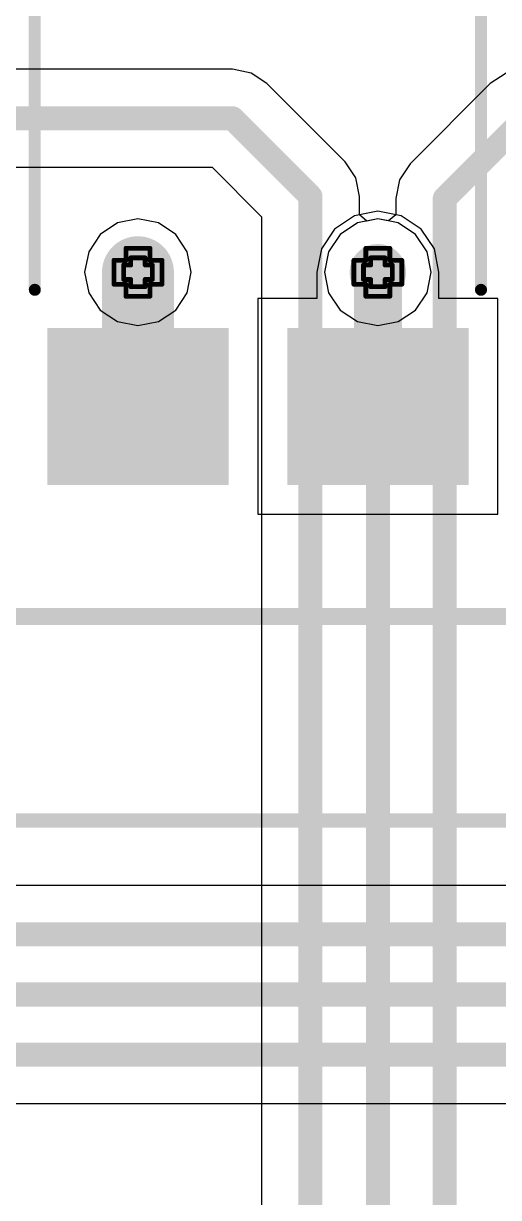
# Model space of a CAD drawing. Header units: inches. Extents: x 0 to 198, y 0 to 199.
# Drawn here: x 2.2176 to 2.4156, y 3.3604 to 3.8495 of the extents above; entities that cross this region are included whole.
import ezdxf

# ---------------------------------------------------------------- set-up
doc = ezdxf.new("R2010")
doc.units = ezdxf.units.IN
doc.header["$MEASUREMENT"] = 0
for name, color, linetype in [('Bottom Layer', 5, 'Continuous'), ('Drill Drawing', 1, 'Continuous'), ('Layer 1', 16, 'Continuous'), ('Layer 2', 76, 'Continuous'), ('Top Layer', 1, 'Continuous'), ('Top Overlay', 2, 'Continuous'), ('Top Paste', 8, 'Continuous'), ('Top Solder', 216, 'Continuous'), ('Via Holes', 16, 'Continuous')]:
    doc.layers.add(name, color=color, linetype=linetype)

# ---------------------------------------------------------------- blocks, each defined once
blk = doc.blocks.new('SFH617A_2X009T_41')
at = {"layer": 'Top Layer'}
for points in [[(-0.21752, 0.08504), (-0.15768, 0.08504), (-0.15768, 0.01496), (-0.21752, 0.01496)], [(0.15768, 0.08504), (0.21752, 0.08504), (0.21752, 0.01496), (0.15768, 0.01496)], [(-0.21752, -0.01496), (-0.15768, -0.01496), (-0.15768, -0.08504), (-0.21752, -0.08504)], [(0.15768, -0.01496), (0.21752, -0.01496), (0.21752, -0.08504), (0.15768, -0.08504)]]:
    blk.add_hatch(color=1, dxfattribs=at).paths.add_polyline_path(points)
at = {"layer": 'Top Paste'}
for points in [[(-0.21752, 0.08504), (-0.15768, 0.08504), (-0.15768, 0.01496), (-0.21752, 0.01496)], [(0.15768, 0.08504), (0.21752, 0.08504), (0.21752, 0.01496), (0.15768, 0.01496)], [(-0.21752, -0.01496), (-0.15768, -0.01496), (-0.15768, -0.08504), (-0.21752, -0.08504)], [(0.15768, -0.01496), (0.21752, -0.01496), (0.21752, -0.08504), (0.15768, -0.08504)]]:
    blk.add_hatch(color=8, dxfattribs=at).paths.add_polyline_path(points)
at = {"layer": 'Top Solder'}
for points in [[(-0.22027, 0.08779), (-0.15492, 0.08779), (-0.15492, 0.0122), (-0.22027, 0.0122)], [(0.15492, 0.08779), (0.22028, 0.08779), (0.22028, 0.0122), (0.15492, 0.0122)], [(-0.22027, -0.01221), (-0.15492, -0.01221), (-0.15492, -0.0878), (-0.22027, -0.0878)], [(0.15492, -0.01221), (0.22028, -0.01221), (0.22028, -0.0878), (0.15492, -0.0878)]]:
    blk.add_hatch(color=216, dxfattribs=at).paths.add_polyline_path(points)
at = {"layer": 'Top Overlay'}
for points in [[(0.139, 0.093, 0.005, 0.005, 0), (-0.125, 0.093, 0.005, 0.005, 0)], [(-0.2286, 0.046, 0.005, 0.005, 0), (-0.2286, 0.056, 0.005, 0.005, 0)], [(-0.2236, 0.051, 0.005, 0.005, 0), (-0.2286, 0.056, 0.005, 0.005, 0)], [(-0.2286, 0.046, 0.005, 0.005, 0), (-0.2236, 0.051, 0.005, 0.005, 0)], [(0.139, -0.093, 0.005, 0.005, 0), (-0.125, -0.093, 0.005, 0.005, 0)]]:
    blk.add_lwpolyline(points, format="xyseb", dxfattribs=at)
for points in [[(-0.12625, 0.093, 0.0025, 0.0025, 1), (-0.12375, 0.093, 0.0025, 0.0025, 1)], [(0.13775, 0.093, 0.0025, 0.0025, 1), (0.14025, 0.093, 0.0025, 0.0025, 1)], [(-0.22985, 0.056, 0.0025, 0.0025, 1), (-0.22735, 0.056, 0.0025, 0.0025, 1)], [(-0.22985, 0.056, 0.0025, 0.0025, 1), (-0.22735, 0.056, 0.0025, 0.0025, 1)], [(-0.22485, 0.051, 0.0025, 0.0025, 1), (-0.22235, 0.051, 0.0025, 0.0025, 1)], [(-0.22485, 0.051, 0.0025, 0.0025, 1), (-0.22235, 0.051, 0.0025, 0.0025, 1)], [(-0.22985, 0.046, 0.0025, 0.0025, 1), (-0.22735, 0.046, 0.0025, 0.0025, 1)], [(-0.22985, 0.046, 0.0025, 0.0025, 1), (-0.22735, 0.046, 0.0025, 0.0025, 1)], [(-0.12625, -0.093, 0.0025, 0.0025, 1), (-0.12375, -0.093, 0.0025, 0.0025, 1)], [(0.13775, -0.093, 0.0025, 0.0025, 1), (0.14025, -0.093, 0.0025, 0.0025, 1)]]:
    blk.add_lwpolyline(points, format="xyseb", close=True, dxfattribs=at)
blk = doc.blocks.new('CR2032_BS_6_1_232')
at = {"layer": 'Top Overlay'}
blk.add_lwpolyline([(0.43177, -0.31614, 0.006, 0.006, 0), (-0.44431, -0.31614, 0.006, 0.006, 0)], format="xyseb", dxfattribs=at)

msp = doc.modelspace()

# ---------------------------------------------------------------- hatches: boundary and pattern name
at = {"layer": 'Bottom Layer'}
h = msp.add_hatch(color=5, dxfattribs=at)
edge = h.paths.add_edge_path()
edge.add_arc((2.26531, 3.74584), 0.01181, 0, 360)
h = msp.add_hatch(color=5, dxfattribs=at)
edge = h.paths.add_edge_path()
edge.add_arc((2.36531, 3.74584), 0.01181, 0, 360)
at = {"layer": 'Layer 1'}
h = msp.add_hatch(color=16, dxfattribs=at)
edge = h.paths.add_edge_path()
edge.add_arc((2.26531, 3.74584), 0.01181, 0, 360)
h = msp.add_hatch(color=16, dxfattribs=at)
edge = h.paths.add_edge_path()
edge.add_arc((2.36531, 3.74584), 0.01181, 0, 360)
at = {"layer": 'Layer 2'}
h = msp.add_hatch(color=76, dxfattribs=at)
edge = h.paths.add_edge_path()
edge.add_arc((2.26531, 3.74584), 0.01181, 0, 360)
h = msp.add_hatch(color=76, dxfattribs=at)
edge = h.paths.add_edge_path()
edge.add_arc((2.36531, 3.74584), 0.01181, 0, 360)
at = {"layer": 'Top Layer'}
h = msp.add_hatch(color=1, dxfattribs=at)
edge = h.paths.add_edge_path()
edge.add_arc((2.26531, 3.74584), 0.01181, 0, 360)
h = msp.add_hatch(color=1, dxfattribs=at)
edge = h.paths.add_edge_path()
edge.add_arc((2.36531, 3.74584), 0.01181, 0, 360)
at = {"layer": 'Via Holes'}
h = msp.add_hatch(color=7, dxfattribs=at)
edge = h.paths.add_edge_path()
edge.add_arc((2.26531, 3.74584), 0.00591, 0, 360)
h = msp.add_hatch(color=7, dxfattribs=at)
edge = h.paths.add_edge_path()
edge.add_arc((2.36531, 3.74584), 0.00591, 0, 360)

# ---------------------------------------------------------------- linework, layer by layer
at = {"layer": 'Bottom Layer'}
for p, q in [((2.30465, 3.83039), (2.17405, 3.83039)), ((2.31245, 3.82884), (2.30465, 3.83039)), ((2.31906, 3.82442), (2.31245, 3.82884)), ((2.35165, 3.79184), (2.31906, 3.82442)), ((2.4122, 3.82442), (2.37877, 3.79099)), ((2.41881, 3.82884), (2.4122, 3.82442)), ((2.35607, 3.78522), (2.35165, 3.79184)), ((2.37877, 3.79099), (2.37435, 3.78438)), ((2.17769, 3.78961), (2.2962, 3.78961)), ((2.2962, 3.78961), (2.31684, 3.76897)), ((2.35762, 3.77742), (2.35607, 3.78522)), ((2.37435, 3.78438), (2.3728, 3.77657)), ((2.35762, 3.7697), (2.35762, 3.77742)), ((2.3728, 3.77657), (2.3728, 3.76974)), ((2.31684, 3.76897), (2.31684, 2.40028)), ((2.36071, 3.76716), (2.35762, 3.7697)), ((2.36531, 3.76808), (2.36071, 3.76716)), ((2.36971, 3.7672), (2.36531, 3.76808)), ((2.3728, 3.76974), (2.36971, 3.7672))]:
    msp.add_line(p, q, dxfattribs=at)
for points in [[(2.16531, 3.81, 0.01, 0.01, 0), (2.30465, 3.81, 0.01, 0.01, 0)], [(2.30465, 3.81, 0.01, 0.01, 0), (2.33723, 3.77742, 0.01, 0.01, 0)], [(2.39319, 3.77657, 0.01, 0.01, 0), (2.42662, 3.81, 0.01, 0.01, 0)], [(2.33723, 2.40028, 0.01, 0.01, 0), (2.33723, 3.77742, 0.01, 0.01, 0)], [(2.39319, 2.49893, 0.01, 0.01, 0), (2.39319, 3.77657, 0.01, 0.01, 0)], [(2.36531, 2.45355, 0.01, 0.01, 0), (2.36531, 3.74584, 0.01, 0.01, 0)]]:
    msp.add_lwpolyline(points, format="xyseb", dxfattribs=at)
for points in [[(2.30215, 3.81, 0.005, 0.005, 1), (2.30715, 3.81, 0.005, 0.005, 1)], [(2.30215, 3.81, 0.005, 0.005, 1), (2.30715, 3.81, 0.005, 0.005, 1)], [(2.33473, 3.77742, 0.005, 0.005, 1), (2.33973, 3.77742, 0.005, 0.005, 1)], [(2.33473, 3.77742, 0.005, 0.005, 1), (2.33973, 3.77742, 0.005, 0.005, 1)], [(2.39069, 3.77657, 0.005, 0.005, 1), (2.39569, 3.77657, 0.005, 0.005, 1)], [(2.39069, 3.77657, 0.005, 0.005, 1), (2.39569, 3.77657, 0.005, 0.005, 1)], [(2.36281, 3.74584, 0.005, 0.005, 1), (2.36781, 3.74584, 0.005, 0.005, 1)]]:
    msp.add_lwpolyline(points, format="xyseb", close=True, dxfattribs=at)
at = {"layer": 'Drill Drawing'}
for points in [[(2.26031, 3.75084, 0.002, 0.002, 0), (2.26031, 3.75584, 0.002, 0.002, 0)], [(2.26031, 3.75584, 0.002, 0.002, 0), (2.27031, 3.75584, 0.002, 0.002, 0)], [(2.27031, 3.75084, 0.002, 0.002, 0), (2.27031, 3.75584, 0.002, 0.002, 0)], [(2.36031, 3.75084, 0.002, 0.002, 0), (2.36031, 3.75584, 0.002, 0.002, 0)], [(2.36031, 3.75584, 0.002, 0.002, 0), (2.37031, 3.75584, 0.002, 0.002, 0)], [(2.37031, 3.75084, 0.002, 0.002, 0), (2.37031, 3.75584, 0.002, 0.002, 0)], [(2.25531, 3.74084, 0.002, 0.002, 0), (2.25531, 3.75084, 0.002, 0.002, 0)], [(2.25531, 3.75084, 0.002, 0.002, 0), (2.26031, 3.75084, 0.002, 0.002, 0)], [(2.26231, 3.74884, 0.002, 0.002, 0), (2.26231, 3.75184, 0.002, 0.002, 0)], [(2.26231, 3.75184, 0.002, 0.002, 0), (2.26831, 3.75184, 0.002, 0.002, 0)], [(2.26831, 3.74884, 0.002, 0.002, 0), (2.26831, 3.75184, 0.002, 0.002, 0)], [(2.27031, 3.75084, 0.002, 0.002, 0), (2.27531, 3.75084, 0.002, 0.002, 0)], [(2.27531, 3.74084, 0.002, 0.002, 0), (2.27531, 3.75084, 0.002, 0.002, 0)], [(2.35531, 3.74084, 0.002, 0.002, 0), (2.35531, 3.75084, 0.002, 0.002, 0)], [(2.35531, 3.75084, 0.002, 0.002, 0), (2.36031, 3.75084, 0.002, 0.002, 0)], [(2.36231, 3.74884, 0.002, 0.002, 0), (2.36231, 3.75184, 0.002, 0.002, 0)], [(2.36231, 3.75184, 0.002, 0.002, 0), (2.36831, 3.75184, 0.002, 0.002, 0)], [(2.36831, 3.74884, 0.002, 0.002, 0), (2.36831, 3.75184, 0.002, 0.002, 0)], [(2.37031, 3.75084, 0.002, 0.002, 0), (2.37531, 3.75084, 0.002, 0.002, 0)], [(2.37531, 3.74084, 0.002, 0.002, 0), (2.37531, 3.75084, 0.002, 0.002, 0)], [(2.25931, 3.74284, 0.002, 0.002, 0), (2.25931, 3.74884, 0.002, 0.002, 0)], [(2.25931, 3.74884, 0.002, 0.002, 0), (2.26231, 3.74884, 0.002, 0.002, 0)], [(2.26831, 3.74884, 0.002, 0.002, 0), (2.27131, 3.74884, 0.002, 0.002, 0)], [(2.27131, 3.74284, 0.002, 0.002, 0), (2.27131, 3.74884, 0.002, 0.002, 0)], [(2.35931, 3.74284, 0.002, 0.002, 0), (2.35931, 3.74884, 0.002, 0.002, 0)], [(2.35931, 3.74884, 0.002, 0.002, 0), (2.36231, 3.74884, 0.002, 0.002, 0)], [(2.36831, 3.74884, 0.002, 0.002, 0), (2.37131, 3.74884, 0.002, 0.002, 0)], [(2.37131, 3.74284, 0.002, 0.002, 0), (2.37131, 3.74884, 0.002, 0.002, 0)], [(2.25531, 3.74084, 0.002, 0.002, 0), (2.26031, 3.74084, 0.002, 0.002, 0)], [(2.25931, 3.74284, 0.002, 0.002, 0), (2.26231, 3.74284, 0.002, 0.002, 0)], [(2.26031, 3.73584, 0.002, 0.002, 0), (2.26031, 3.74084, 0.002, 0.002, 0)], [(2.26231, 3.73984, 0.002, 0.002, 0), (2.26231, 3.74284, 0.002, 0.002, 0)], [(2.26831, 3.74284, 0.002, 0.002, 0), (2.27131, 3.74284, 0.002, 0.002, 0)], [(2.26831, 3.73984, 0.002, 0.002, 0), (2.26831, 3.74284, 0.002, 0.002, 0)], [(2.27031, 3.74084, 0.002, 0.002, 0), (2.27531, 3.74084, 0.002, 0.002, 0)], [(2.27031, 3.73584, 0.002, 0.002, 0), (2.27031, 3.74084, 0.002, 0.002, 0)], [(2.35531, 3.74084, 0.002, 0.002, 0), (2.36031, 3.74084, 0.002, 0.002, 0)], [(2.35931, 3.74284, 0.002, 0.002, 0), (2.36231, 3.74284, 0.002, 0.002, 0)], [(2.36031, 3.73584, 0.002, 0.002, 0), (2.36031, 3.74084, 0.002, 0.002, 0)], [(2.36231, 3.73984, 0.002, 0.002, 0), (2.36231, 3.74284, 0.002, 0.002, 0)], [(2.36831, 3.74284, 0.002, 0.002, 0), (2.37131, 3.74284, 0.002, 0.002, 0)], [(2.36831, 3.73984, 0.002, 0.002, 0), (2.36831, 3.74284, 0.002, 0.002, 0)], [(2.37031, 3.74084, 0.002, 0.002, 0), (2.37531, 3.74084, 0.002, 0.002, 0)], [(2.37031, 3.73584, 0.002, 0.002, 0), (2.37031, 3.74084, 0.002, 0.002, 0)], [(2.26031, 3.73584, 0.002, 0.002, 0), (2.27031, 3.73584, 0.002, 0.002, 0)], [(2.26231, 3.73984, 0.002, 0.002, 0), (2.26831, 3.73984, 0.002, 0.002, 0)], [(2.36031, 3.73584, 0.002, 0.002, 0), (2.37031, 3.73584, 0.002, 0.002, 0)], [(2.36231, 3.73984, 0.002, 0.002, 0), (2.36831, 3.73984, 0.002, 0.002, 0)]]:
    msp.add_lwpolyline(points, format="xyseb", dxfattribs=at)
for points in [[(2.25981, 3.75584, 0.001, 0.001, 1), (2.26081, 3.75584, 0.001, 0.001, 1)], [(2.25981, 3.75584, 0.001, 0.001, 1), (2.26081, 3.75584, 0.001, 0.001, 1)], [(2.26981, 3.75584, 0.001, 0.001, 1), (2.27081, 3.75584, 0.001, 0.001, 1)], [(2.26981, 3.75584, 0.001, 0.001, 1), (2.27081, 3.75584, 0.001, 0.001, 1)], [(2.35981, 3.75584, 0.001, 0.001, 1), (2.36081, 3.75584, 0.001, 0.001, 1)], [(2.35981, 3.75584, 0.001, 0.001, 1), (2.36081, 3.75584, 0.001, 0.001, 1)], [(2.36981, 3.75584, 0.001, 0.001, 1), (2.37081, 3.75584, 0.001, 0.001, 1)], [(2.36981, 3.75584, 0.001, 0.001, 1), (2.37081, 3.75584, 0.001, 0.001, 1)], [(2.25481, 3.75084, 0.001, 0.001, 1), (2.25581, 3.75084, 0.001, 0.001, 1)], [(2.25481, 3.75084, 0.001, 0.001, 1), (2.25581, 3.75084, 0.001, 0.001, 1)], [(2.25981, 3.75084, 0.001, 0.001, 1), (2.26081, 3.75084, 0.001, 0.001, 1)], [(2.25981, 3.75084, 0.001, 0.001, 1), (2.26081, 3.75084, 0.001, 0.001, 1)], [(2.26181, 3.75184, 0.001, 0.001, 1), (2.26281, 3.75184, 0.001, 0.001, 1)], [(2.26181, 3.75184, 0.001, 0.001, 1), (2.26281, 3.75184, 0.001, 0.001, 1)], [(2.26781, 3.75184, 0.001, 0.001, 1), (2.26881, 3.75184, 0.001, 0.001, 1)], [(2.26781, 3.75184, 0.001, 0.001, 1), (2.26881, 3.75184, 0.001, 0.001, 1)], [(2.26981, 3.75084, 0.001, 0.001, 1), (2.27081, 3.75084, 0.001, 0.001, 1)], [(2.26981, 3.75084, 0.001, 0.001, 1), (2.27081, 3.75084, 0.001, 0.001, 1)], [(2.27481, 3.75084, 0.001, 0.001, 1), (2.27581, 3.75084, 0.001, 0.001, 1)], [(2.27481, 3.75084, 0.001, 0.001, 1), (2.27581, 3.75084, 0.001, 0.001, 1)], [(2.35481, 3.75084, 0.001, 0.001, 1), (2.35581, 3.75084, 0.001, 0.001, 1)], [(2.35481, 3.75084, 0.001, 0.001, 1), (2.35581, 3.75084, 0.001, 0.001, 1)], [(2.35981, 3.75084, 0.001, 0.001, 1), (2.36081, 3.75084, 0.001, 0.001, 1)], [(2.35981, 3.75084, 0.001, 0.001, 1), (2.36081, 3.75084, 0.001, 0.001, 1)], [(2.36181, 3.75184, 0.001, 0.001, 1), (2.36281, 3.75184, 0.001, 0.001, 1)], [(2.36181, 3.75184, 0.001, 0.001, 1), (2.36281, 3.75184, 0.001, 0.001, 1)], [(2.36781, 3.75184, 0.001, 0.001, 1), (2.36881, 3.75184, 0.001, 0.001, 1)], [(2.36781, 3.75184, 0.001, 0.001, 1), (2.36881, 3.75184, 0.001, 0.001, 1)], [(2.36981, 3.75084, 0.001, 0.001, 1), (2.37081, 3.75084, 0.001, 0.001, 1)], [(2.36981, 3.75084, 0.001, 0.001, 1), (2.37081, 3.75084, 0.001, 0.001, 1)], [(2.37481, 3.75084, 0.001, 0.001, 1), (2.37581, 3.75084, 0.001, 0.001, 1)], [(2.37481, 3.75084, 0.001, 0.001, 1), (2.37581, 3.75084, 0.001, 0.001, 1)], [(2.25881, 3.74884, 0.001, 0.001, 1), (2.25981, 3.74884, 0.001, 0.001, 1)], [(2.25881, 3.74884, 0.001, 0.001, 1), (2.25981, 3.74884, 0.001, 0.001, 1)], [(2.26181, 3.74884, 0.001, 0.001, 1), (2.26281, 3.74884, 0.001, 0.001, 1)], [(2.26181, 3.74884, 0.001, 0.001, 1), (2.26281, 3.74884, 0.001, 0.001, 1)], [(2.26781, 3.74884, 0.001, 0.001, 1), (2.26881, 3.74884, 0.001, 0.001, 1)], [(2.26781, 3.74884, 0.001, 0.001, 1), (2.26881, 3.74884, 0.001, 0.001, 1)], [(2.27081, 3.74884, 0.001, 0.001, 1), (2.27181, 3.74884, 0.001, 0.001, 1)], [(2.27081, 3.74884, 0.001, 0.001, 1), (2.27181, 3.74884, 0.001, 0.001, 1)], [(2.35881, 3.74884, 0.001, 0.001, 1), (2.35981, 3.74884, 0.001, 0.001, 1)], [(2.35881, 3.74884, 0.001, 0.001, 1), (2.35981, 3.74884, 0.001, 0.001, 1)], [(2.36181, 3.74884, 0.001, 0.001, 1), (2.36281, 3.74884, 0.001, 0.001, 1)], [(2.36181, 3.74884, 0.001, 0.001, 1), (2.36281, 3.74884, 0.001, 0.001, 1)], [(2.36781, 3.74884, 0.001, 0.001, 1), (2.36881, 3.74884, 0.001, 0.001, 1)], [(2.36781, 3.74884, 0.001, 0.001, 1), (2.36881, 3.74884, 0.001, 0.001, 1)], [(2.37081, 3.74884, 0.001, 0.001, 1), (2.37181, 3.74884, 0.001, 0.001, 1)], [(2.37081, 3.74884, 0.001, 0.001, 1), (2.37181, 3.74884, 0.001, 0.001, 1)], [(2.25481, 3.74084, 0.001, 0.001, 1), (2.25581, 3.74084, 0.001, 0.001, 1)], [(2.25481, 3.74084, 0.001, 0.001, 1), (2.25581, 3.74084, 0.001, 0.001, 1)], [(2.25881, 3.74284, 0.001, 0.001, 1), (2.25981, 3.74284, 0.001, 0.001, 1)], [(2.25881, 3.74284, 0.001, 0.001, 1), (2.25981, 3.74284, 0.001, 0.001, 1)], [(2.25981, 3.74084, 0.001, 0.001, 1), (2.26081, 3.74084, 0.001, 0.001, 1)], [(2.25981, 3.74084, 0.001, 0.001, 1), (2.26081, 3.74084, 0.001, 0.001, 1)], [(2.26181, 3.74284, 0.001, 0.001, 1), (2.26281, 3.74284, 0.001, 0.001, 1)], [(2.26181, 3.74284, 0.001, 0.001, 1), (2.26281, 3.74284, 0.001, 0.001, 1)], [(2.26781, 3.74284, 0.001, 0.001, 1), (2.26881, 3.74284, 0.001, 0.001, 1)], [(2.26781, 3.74284, 0.001, 0.001, 1), (2.26881, 3.74284, 0.001, 0.001, 1)], [(2.26981, 3.74084, 0.001, 0.001, 1), (2.27081, 3.74084, 0.001, 0.001, 1)], [(2.26981, 3.74084, 0.001, 0.001, 1), (2.27081, 3.74084, 0.001, 0.001, 1)], [(2.27081, 3.74284, 0.001, 0.001, 1), (2.27181, 3.74284, 0.001, 0.001, 1)], [(2.27081, 3.74284, 0.001, 0.001, 1), (2.27181, 3.74284, 0.001, 0.001, 1)], [(2.27481, 3.74084, 0.001, 0.001, 1), (2.27581, 3.74084, 0.001, 0.001, 1)], [(2.27481, 3.74084, 0.001, 0.001, 1), (2.27581, 3.74084, 0.001, 0.001, 1)], [(2.35481, 3.74084, 0.001, 0.001, 1), (2.35581, 3.74084, 0.001, 0.001, 1)], [(2.35481, 3.74084, 0.001, 0.001, 1), (2.35581, 3.74084, 0.001, 0.001, 1)], [(2.35881, 3.74284, 0.001, 0.001, 1), (2.35981, 3.74284, 0.001, 0.001, 1)], [(2.35881, 3.74284, 0.001, 0.001, 1), (2.35981, 3.74284, 0.001, 0.001, 1)], [(2.35981, 3.74084, 0.001, 0.001, 1), (2.36081, 3.74084, 0.001, 0.001, 1)], [(2.35981, 3.74084, 0.001, 0.001, 1), (2.36081, 3.74084, 0.001, 0.001, 1)], [(2.36181, 3.74284, 0.001, 0.001, 1), (2.36281, 3.74284, 0.001, 0.001, 1)], [(2.36181, 3.74284, 0.001, 0.001, 1), (2.36281, 3.74284, 0.001, 0.001, 1)], [(2.36781, 3.74284, 0.001, 0.001, 1), (2.36881, 3.74284, 0.001, 0.001, 1)], [(2.36781, 3.74284, 0.001, 0.001, 1), (2.36881, 3.74284, 0.001, 0.001, 1)], [(2.36981, 3.74084, 0.001, 0.001, 1), (2.37081, 3.74084, 0.001, 0.001, 1)], [(2.36981, 3.74084, 0.001, 0.001, 1), (2.37081, 3.74084, 0.001, 0.001, 1)], [(2.37081, 3.74284, 0.001, 0.001, 1), (2.37181, 3.74284, 0.001, 0.001, 1)], [(2.37081, 3.74284, 0.001, 0.001, 1), (2.37181, 3.74284, 0.001, 0.001, 1)], [(2.37481, 3.74084, 0.001, 0.001, 1), (2.37581, 3.74084, 0.001, 0.001, 1)], [(2.37481, 3.74084, 0.001, 0.001, 1), (2.37581, 3.74084, 0.001, 0.001, 1)], [(2.25981, 3.73584, 0.001, 0.001, 1), (2.26081, 3.73584, 0.001, 0.001, 1)], [(2.25981, 3.73584, 0.001, 0.001, 1), (2.26081, 3.73584, 0.001, 0.001, 1)], [(2.26181, 3.73984, 0.001, 0.001, 1), (2.26281, 3.73984, 0.001, 0.001, 1)], [(2.26181, 3.73984, 0.001, 0.001, 1), (2.26281, 3.73984, 0.001, 0.001, 1)], [(2.26781, 3.73984, 0.001, 0.001, 1), (2.26881, 3.73984, 0.001, 0.001, 1)], [(2.26781, 3.73984, 0.001, 0.001, 1), (2.26881, 3.73984, 0.001, 0.001, 1)], [(2.26981, 3.73584, 0.001, 0.001, 1), (2.27081, 3.73584, 0.001, 0.001, 1)], [(2.26981, 3.73584, 0.001, 0.001, 1), (2.27081, 3.73584, 0.001, 0.001, 1)], [(2.35981, 3.73584, 0.001, 0.001, 1), (2.36081, 3.73584, 0.001, 0.001, 1)], [(2.35981, 3.73584, 0.001, 0.001, 1), (2.36081, 3.73584, 0.001, 0.001, 1)], [(2.36181, 3.73984, 0.001, 0.001, 1), (2.36281, 3.73984, 0.001, 0.001, 1)], [(2.36181, 3.73984, 0.001, 0.001, 1), (2.36281, 3.73984, 0.001, 0.001, 1)], [(2.36781, 3.73984, 0.001, 0.001, 1), (2.36881, 3.73984, 0.001, 0.001, 1)], [(2.36781, 3.73984, 0.001, 0.001, 1), (2.36881, 3.73984, 0.001, 0.001, 1)], [(2.36981, 3.73584, 0.001, 0.001, 1), (2.37081, 3.73584, 0.001, 0.001, 1)], [(2.36981, 3.73584, 0.001, 0.001, 1), (2.37081, 3.73584, 0.001, 0.001, 1)]]:
    msp.add_lwpolyline(points, format="xyseb", close=True, dxfattribs=at)
at = {"layer": 'Layer 1'}
for p, q in [((2.3568, 3.76638), (2.34958, 3.76156)), ((2.36531, 3.76808), (2.3568, 3.76638)), ((2.37382, 3.76638), (2.36531, 3.76808)), ((2.38103, 3.76156), (2.37382, 3.76638)), ((2.34958, 3.76156), (2.34476, 3.75435)), ((2.38585, 3.75435), (2.38103, 3.76156)), ((2.34476, 3.75435), (2.34307, 3.74584)), ((2.38755, 3.74584), (2.38585, 3.75435)), ((2.34307, 3.74584), (2.34476, 3.73733)), ((2.38585, 3.73733), (2.38755, 3.74584)), ((2.34476, 3.73733), (2.34958, 3.73011)), ((2.38103, 3.73011), (2.38585, 3.73733)), ((2.34958, 3.73011), (2.3568, 3.72529)), ((2.37382, 3.72529), (2.38103, 3.73011)), ((2.3568, 3.72529), (2.36531, 3.7236)), ((2.36531, 3.7236), (2.37382, 3.72529))]:
    msp.add_line(p, q, dxfattribs=at)
at = {"layer": 'Layer 2'}
for p, q in [((2.2568, 3.76638), (2.24958, 3.76156)), ((2.26531, 3.76807), (2.2568, 3.76638)), ((2.27382, 3.76638), (2.26531, 3.76807)), ((2.28103, 3.76156), (2.27382, 3.76638)), ((2.3568, 3.76638), (2.34958, 3.76156)), ((2.36531, 3.76808), (2.3568, 3.76638)), ((2.37382, 3.76638), (2.36531, 3.76808)), ((2.38103, 3.76156), (2.37382, 3.76638)), ((2.24958, 3.76156), (2.24476, 3.75435)), ((2.28585, 3.75435), (2.28103, 3.76156)), ((2.34958, 3.76156), (2.34476, 3.75435)), ((2.38585, 3.75435), (2.38103, 3.76156)), ((2.24476, 3.75435), (2.24307, 3.74584)), ((2.28755, 3.74584), (2.28585, 3.75435)), ((2.34476, 3.75435), (2.34307, 3.74584)), ((2.38755, 3.74584), (2.38585, 3.75435)), ((2.24307, 3.74584), (2.24476, 3.73733)), ((2.28585, 3.73733), (2.28755, 3.74584)), ((2.34307, 3.74584), (2.34476, 3.73733)), ((2.38585, 3.73733), (2.38755, 3.74584)), ((2.24476, 3.73733), (2.24958, 3.73011)), ((2.28103, 3.73011), (2.28585, 3.73733)), ((2.34476, 3.73733), (2.34958, 3.73011)), ((2.38103, 3.73011), (2.38585, 3.73733)), ((2.24958, 3.73011), (2.2568, 3.72529)), ((2.27382, 3.72529), (2.28103, 3.73011)), ((2.34958, 3.73011), (2.3568, 3.72529)), ((2.37382, 3.72529), (2.38103, 3.73011)), ((2.2568, 3.72529), (2.26531, 3.7236)), ((2.26531, 3.7236), (2.27382, 3.72529)), ((2.3568, 3.72529), (2.36531, 3.7236)), ((2.36531, 3.7236), (2.37382, 3.72529))]:
    msp.add_line(p, q, dxfattribs=at)
at = {"layer": 'Top Layer'}
for p, q in [((2.36531, 3.77133), (2.35555, 3.76939)), ((2.37506, 3.76939), (2.36531, 3.77133)), ((2.35555, 3.76939), (2.34728, 3.76386)), ((2.38333, 3.76386), (2.37506, 3.76939)), ((2.34728, 3.76386), (2.34176, 3.75559)), ((2.38886, 3.75559), (2.38333, 3.76386)), ((2.34176, 3.75559), (2.33982, 3.74584)), ((2.3908, 3.74584), (2.38886, 3.75559)), ((2.33982, 3.74584), (2.33982, 3.73486)), ((2.3908, 3.73486), (2.3908, 3.74584)), ((2.33982, 3.73486), (2.31527, 3.73486)), ((2.31527, 3.73486), (2.31527, 3.64501)), ((2.41535, 3.73486), (2.3908, 3.73486)), ((2.41535, 3.64501), (2.41535, 3.73486)), ((2.31527, 3.64501), (2.41535, 3.64501)), ((2.80035, 3.49039), (1.50754, 3.49039)), ((1.70845, 3.39961), (2.77155, 3.39961))]:
    msp.add_line(p, q, dxfattribs=at)
for points in [[(2.26531, 3.69, 0.03, 0.03, 0), (2.26531, 3.74584, 0.03, 0.03, 0)], [(2.36531, 3.68994, 0.02, 0.02, 0), (2.36531, 3.74584, 0.02, 0.02, 0)], [(1.49909, 3.47, 0.01, 0.01, 0), (2.80035, 3.47, 0.01, 0.01, 0)], [(1.475, 3.445, 0.01, 0.01, 0), (2.79, 3.445, 0.01, 0.01, 0)], [(1.7, 3.42, 0.01, 0.01, 0), (2.78, 3.42, 0.01, 0.01, 0)]]:
    msp.add_lwpolyline(points, format="xyseb", dxfattribs=at)
for points in [[(2.25781, 3.74584, 0.015, 0.015, 1), (2.27281, 3.74584, 0.015, 0.015, 1)], [(2.36031, 3.74584, 0.01, 0.01, 1), (2.37031, 3.74584, 0.01, 0.01, 1)], [(2.25781, 3.69, 0.015, 0.015, 1), (2.27281, 3.69, 0.015, 0.015, 1)], [(2.36031, 3.68994, 0.01, 0.01, 1), (2.37031, 3.68994, 0.01, 0.01, 1)]]:
    msp.add_lwpolyline(points, format="xyseb", close=True, dxfattribs=at)
at = {"layer": 'Top Overlay'}
msp.add_lwpolyline([(1.62231, 3.60247, 0.007, 0.007, 0), (2.71811, 3.60247, 0.007, 0.007, 0)], format="xyseb", dxfattribs=at)

# ---------------------------------------------------------------- block references
for name, p, rotation in [('SFH617A_2X009T_41', (2.31531, 3.87753), 270), ('CR2032_BS_6_1_232', (2.06131, 3.20134), 180)]:
    msp.add_blockref(name, p, dxfattribs=dict(rotation=rotation))

doc.saveas('drawing.dxf')
